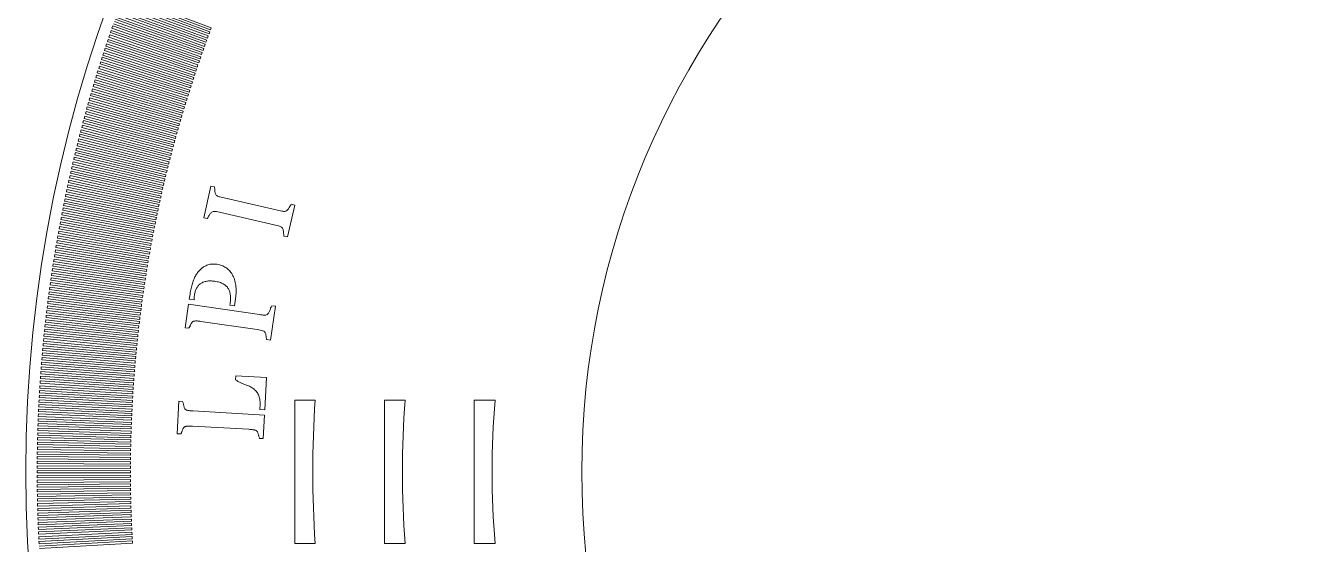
# Model space of a CAD drawing. Header units: millimetres. Extents: x -38 to 38, y -38 to 38.
# Drawn here: x -38 to -2.03, y -2.02 to 12.43 of the extents above; entities that cross this region are included whole.
import ezdxf

# ---------------------------------------------------------------- set-up
doc = ezdxf.new("R2010")
doc.units = ezdxf.units.MM

msp = doc.modelspace()

# ---------------------------------------------------------------- linework, layer by layer
at = {"color": 7, "linetype": 'Continuous', "lineweight": 15}
for p, q in [((-35.376, 12.981), (-32.936, 12.085)), ((-32.914, 12.143), (-35.354, 13.043)), ((-35.331, 13.104), (-32.893, 12.2)), ((-32.872, 12.258), (-35.308, 13.166)), ((-35.285, 13.228), (-32.85, 12.315)), ((-32.829, 12.372), (-35.262, 13.289)), ((-35.51, 12.61), (-33.06, 11.74)), ((-33.04, 11.797), (-35.488, 12.672)), ((-35.466, 12.734), (-33.019, 11.855)), ((-32.998, 11.913), (-35.444, 12.796)), ((-35.422, 12.857), (-32.978, 11.97)), ((-32.957, 12.028), (-35.399, 12.919)), ((-35.619, 12.299), (-35.64, 12.237)), ((-35.64, 12.237), (-33.181, 11.393)), ((-33.161, 11.451), (-35.619, 12.299)), ((-35.576, 12.424), (-35.598, 12.362)), ((-35.598, 12.362), (-33.141, 11.509)), ((-33.121, 11.566), (-35.576, 12.424)), ((-35.554, 12.486), (-33.101, 11.624)), ((-33.081, 11.682), (-35.532, 12.548)), ((-32.893, 12.2), (-32.872, 12.258)), ((-32.85, 12.315), (-32.829, 12.372)), ((-35.746, 11.926), (-35.767, 11.863)), ((-33.28, 11.103), (-35.746, 11.926)), ((-35.704, 12.05), (-35.725, 11.988)), ((-35.725, 11.988), (-33.26, 11.161)), ((-33.241, 11.219), (-35.704, 12.05)), ((-35.662, 12.175), (-35.683, 12.113)), ((-35.683, 12.113), (-33.221, 11.277)), ((-33.201, 11.335), (-35.662, 12.175)), ((-33.019, 11.855), (-32.998, 11.913)), ((-32.978, 11.97), (-32.957, 12.028)), ((-32.936, 12.085), (-32.914, 12.143)), ((-35.869, 11.551), (-35.889, 11.488)), ((-33.394, 10.754), (-35.869, 11.551)), ((-35.828, 11.676), (-35.849, 11.613)), ((-35.849, 11.613), (-33.375, 10.812)), ((-33.356, 10.87), (-35.828, 11.676)), ((-35.787, 11.801), (-35.808, 11.738)), ((-35.808, 11.738), (-33.337, 10.929)), ((-33.318, 10.987), (-35.787, 11.801)), ((-35.767, 11.863), (-33.299, 11.045)), ((-33.141, 11.509), (-33.121, 11.566)), ((-33.101, 11.624), (-33.081, 11.682)), ((-33.06, 11.74), (-33.04, 11.797)), ((-35.988, 11.175), (-36.007, 11.112)), ((-33.505, 10.404), (-35.988, 11.175)), ((-35.949, 11.3), (-35.968, 11.237)), ((-35.968, 11.237), (-33.487, 10.462)), ((-33.468, 10.52), (-35.949, 11.3)), ((-35.909, 11.425), (-35.929, 11.363)), ((-35.929, 11.363), (-33.45, 10.579)), ((-33.431, 10.637), (-35.909, 11.425)), ((-35.889, 11.488), (-33.413, 10.695)), ((-33.26, 11.161), (-33.241, 11.219)), ((-33.221, 11.277), (-33.201, 11.335)), ((-33.181, 11.393), (-33.161, 11.451)), ((-36.103, 10.797), (-36.122, 10.734)), ((-33.612, 10.052), (-36.103, 10.797)), ((-36.065, 10.923), (-36.084, 10.86)), ((-36.084, 10.86), (-33.594, 10.111)), ((-33.577, 10.169), (-36.065, 10.923)), ((-36.027, 11.049), (-36.046, 10.986)), ((-36.046, 10.986), (-33.559, 10.228)), ((-33.541, 10.286), (-36.027, 11.049)), ((-36.007, 11.112), (-33.523, 10.345)), ((-33.375, 10.812), (-33.356, 10.87)), ((-33.337, 10.929), (-33.318, 10.987)), ((-33.299, 11.045), (-33.28, 11.103)), ((-36.177, 10.545), (-36.196, 10.482)), ((-36.196, 10.482), (-33.698, 9.758)), ((-33.681, 9.817), (-36.177, 10.545)), ((-36.14, 10.671), (-36.159, 10.608)), ((-36.159, 10.608), (-33.664, 9.876)), ((-33.647, 9.935), (-36.14, 10.671)), ((-36.122, 10.734), (-33.629, 9.993)), ((-33.487, 10.462), (-33.468, 10.52)), ((-33.45, 10.579), (-33.431, 10.637)), ((-33.413, 10.695), (-33.394, 10.754)), ((-36.286, 10.165), (-36.304, 10.102)), ((-36.304, 10.102), (-33.799, 9.405)), ((-33.782, 9.464), (-36.286, 10.165)), ((-36.25, 10.292), (-36.268, 10.229)), ((-36.268, 10.229), (-33.766, 9.523)), ((-33.749, 9.582), (-36.25, 10.292)), ((-36.214, 10.418), (-36.232, 10.355)), ((-36.232, 10.355), (-33.732, 9.641)), ((-33.715, 9.7), (-36.214, 10.418)), ((-33.594, 10.111), (-33.577, 10.169)), ((-33.559, 10.228), (-33.541, 10.286)), ((-33.523, 10.345), (-33.505, 10.404)), ((-36.39, 9.785), (-36.407, 9.721)), ((-36.407, 9.721), (-33.895, 9.051)), ((-33.879, 9.11), (-36.39, 9.785)), ((-36.356, 9.912), (-36.373, 9.848)), ((-36.373, 9.848), (-33.864, 9.169)), ((-33.847, 9.228), (-36.356, 9.912)), ((-36.321, 10.039), (-36.339, 9.975)), ((-36.339, 9.975), (-33.831, 9.287)), ((-33.815, 9.346), (-36.321, 10.039)), ((-33.698, 9.758), (-33.681, 9.817)), ((-33.664, 9.876), (-33.647, 9.935)), ((-33.629, 9.993), (-33.612, 10.052)), ((-36.491, 9.403), (-36.507, 9.339)), ((-33.973, 8.754), (-36.491, 9.403)), ((-36.458, 9.531), (-36.474, 9.467)), ((-36.474, 9.467), (-33.958, 8.814)), ((-33.942, 8.873), (-36.458, 9.531)), ((-36.424, 9.658), (-36.441, 9.594)), ((-36.441, 9.594), (-33.927, 8.932)), ((-33.911, 8.991), (-36.424, 9.658)), ((-33.799, 9.405), (-33.782, 9.464)), ((-33.766, 9.523), (-33.749, 9.582)), ((-33.732, 9.641), (-33.715, 9.7)), ((-36.587, 9.021), (-36.603, 8.957)), ((-34.063, 8.398), (-36.587, 9.021)), ((-36.556, 9.148), (-36.571, 9.084)), ((-36.571, 9.084), (-34.048, 8.458)), ((-34.033, 8.517), (-36.556, 9.148)), ((-36.523, 9.276), (-36.539, 9.212)), ((-36.539, 9.212), (-34.018, 8.576)), ((-34.003, 8.636), (-36.523, 9.276)), ((-36.507, 9.339), (-33.988, 8.695)), ((-33.895, 9.051), (-33.879, 9.11)), ((-33.864, 9.169), (-33.847, 9.228)), ((-33.831, 9.287), (-33.815, 9.346)), ((-36.68, 8.637), (-36.695, 8.573)), ((-34.149, 8.041), (-36.68, 8.637)), ((-36.649, 8.765), (-36.665, 8.701)), ((-36.665, 8.701), (-34.135, 8.101)), ((-34.121, 8.16), (-36.649, 8.765)), ((-36.618, 8.893), (-36.634, 8.829)), ((-36.634, 8.829), (-34.106, 8.22)), ((-34.092, 8.279), (-36.618, 8.893)), ((-36.603, 8.957), (-34.077, 8.339)), ((-34.018, 8.576), (-34.003, 8.636)), ((-33.988, 8.695), (-33.973, 8.754)), ((-33.958, 8.814), (-33.942, 8.873)), ((-33.927, 8.932), (-33.911, 8.991)), ((-36.739, 8.381), (-36.754, 8.317)), ((-36.754, 8.317), (-34.218, 7.743)), ((-34.204, 7.802), (-36.739, 8.381)), ((-36.71, 8.509), (-36.724, 8.445)), ((-36.724, 8.445), (-34.191, 7.862)), ((-34.177, 7.922), (-36.71, 8.509)), ((-36.695, 8.573), (-34.163, 7.981)), ((-34.106, 8.22), (-34.092, 8.279)), ((-34.077, 8.339), (-34.063, 8.398)), ((-34.048, 8.458), (-34.033, 8.517)), ((-36.825, 7.995), (-36.839, 7.931)), ((-36.839, 7.931), (-34.297, 7.384)), ((-34.284, 7.444), (-36.825, 7.995)), ((-36.797, 8.124), (-36.811, 8.06)), ((-36.811, 8.06), (-34.271, 7.504)), ((-34.258, 7.563), (-36.797, 8.124)), ((-36.768, 8.252), (-36.782, 8.188)), ((-36.782, 8.188), (-34.245, 7.623)), ((-34.231, 7.683), (-36.768, 8.252)), ((-34.191, 7.862), (-34.177, 7.922)), ((-34.163, 7.981), (-34.149, 8.041)), ((-34.135, 8.101), (-34.121, 8.16)), ((-33.041, 7.08), (-32.839, 7.962)), ((-32.839, 7.962), (-32.742, 7.94)), ((-36.907, 7.609), (-36.92, 7.545)), ((-34.36, 7.084), (-36.907, 7.609)), ((-36.88, 7.738), (-36.893, 7.674)), ((-36.893, 7.674), (-34.348, 7.144)), ((-34.335, 7.204), (-36.88, 7.738)), ((-36.853, 7.867), (-36.866, 7.803)), ((-36.866, 7.803), (-34.323, 7.264)), ((-34.31, 7.324), (-36.853, 7.867)), ((-34.271, 7.504), (-34.258, 7.563)), ((-34.245, 7.623), (-34.231, 7.683)), ((-34.218, 7.743), (-34.204, 7.802)), ((-32.59, 7.658), (-30.861, 7.262)), ((-36.984, 7.222), (-36.997, 7.158)), ((-34.432, 6.724), (-36.984, 7.222)), ((-36.959, 7.352), (-36.972, 7.287)), ((-36.972, 7.287), (-34.421, 6.784)), ((-34.409, 6.844), (-36.959, 7.352)), ((-36.933, 7.481), (-36.946, 7.416)), ((-36.946, 7.416), (-34.397, 6.904)), ((-34.385, 6.964), (-36.933, 7.481)), ((-36.92, 7.545), (-34.372, 7.024)), ((-34.348, 7.144), (-34.335, 7.204)), ((-34.323, 7.264), (-34.31, 7.324)), ((-34.297, 7.384), (-34.284, 7.444)), ((-30.955, 6.854), (-32.684, 7.249)), ((-30.504, 7.432), (-30.707, 6.546)), ((-30.602, 7.454), (-30.504, 7.432)), ((-37.058, 6.835), (-37.07, 6.77)), ((-34.501, 6.363), (-37.058, 6.835)), ((-37.034, 6.964), (-37.046, 6.899)), ((-37.046, 6.899), (-34.49, 6.423)), ((-34.478, 6.484), (-37.034, 6.964)), ((-37.009, 7.093), (-37.022, 7.029)), ((-37.022, 7.029), (-34.467, 6.544)), ((-34.456, 6.604), (-37.009, 7.093)), ((-36.997, 7.158), (-34.444, 6.664)), ((-34.421, 6.784), (-34.409, 6.844)), ((-34.397, 6.904), (-34.385, 6.964)), ((-34.372, 7.024), (-34.36, 7.084)), ((-32.943, 7.058), (-33.041, 7.08)), ((-37.105, 6.576), (-37.116, 6.511)), ((-37.116, 6.511), (-34.555, 6.062)), ((-34.545, 6.122), (-37.105, 6.576)), ((-37.081, 6.705), (-37.093, 6.641)), ((-37.093, 6.641), (-34.534, 6.182)), ((-34.523, 6.243), (-37.081, 6.705)), ((-37.07, 6.77), (-34.512, 6.303)), ((-34.49, 6.423), (-34.478, 6.484)), ((-34.467, 6.544), (-34.456, 6.604)), ((-34.444, 6.664), (-34.432, 6.724)), ((-30.707, 6.546), (-30.804, 6.568)), ((-37.171, 6.187), (-37.182, 6.122)), ((-37.182, 6.122), (-34.617, 5.7)), ((-34.607, 5.76), (-37.171, 6.187)), ((-37.15, 6.317), (-37.161, 6.252)), ((-37.161, 6.252), (-34.597, 5.821)), ((-34.586, 5.881), (-37.15, 6.317)), ((-37.127, 6.446), (-37.139, 6.382)), ((-37.139, 6.382), (-34.576, 5.941)), ((-34.566, 6.002), (-37.127, 6.446)), ((-34.555, 6.062), (-34.545, 6.122)), ((-34.534, 6.182), (-34.523, 6.243)), ((-34.512, 6.303), (-34.501, 6.363)), ((-37.234, 5.797), (-37.244, 5.732)), ((-34.665, 5.397), (-37.234, 5.797)), ((-37.214, 5.927), (-37.224, 5.862)), ((-37.224, 5.862), (-34.656, 5.458)), ((-34.646, 5.518), (-37.214, 5.927)), ((-37.193, 6.057), (-37.203, 5.992)), ((-37.203, 5.992), (-34.636, 5.579)), ((-34.627, 5.639), (-37.193, 6.057)), ((-34.617, 5.7), (-34.607, 5.76)), ((-34.597, 5.821), (-34.586, 5.881)), ((-34.576, 5.941), (-34.566, 6.002)), ((-37.293, 5.407), (-37.302, 5.342)), ((-34.72, 5.034), (-37.293, 5.407)), ((-37.274, 5.537), (-37.283, 5.472)), ((-37.283, 5.472), (-34.711, 5.095)), ((-34.702, 5.155), (-37.274, 5.537)), ((-37.254, 5.667), (-37.264, 5.602)), ((-37.264, 5.602), (-34.693, 5.216)), ((-34.684, 5.276), (-37.254, 5.667)), ((-37.244, 5.732), (-34.675, 5.337)), ((-34.675, 5.337), (-34.665, 5.397)), ((-34.656, 5.458), (-34.646, 5.518)), ((-34.636, 5.579), (-34.627, 5.639)), ((-37.33, 5.147), (-37.339, 5.082)), ((-37.339, 5.082), (-34.762, 4.731)), ((-34.754, 4.792), (-37.33, 5.147)), ((-37.312, 5.277), (-37.321, 5.212)), ((-37.321, 5.212), (-34.746, 4.852)), ((-34.737, 4.913), (-37.312, 5.277)), ((-37.302, 5.342), (-34.728, 4.974)), ((-34.711, 5.095), (-34.702, 5.155)), ((-34.693, 5.216), (-34.684, 5.276)), ((-37.382, 4.756), (-37.39, 4.69)), ((-37.39, 4.69), (-34.81, 4.367)), ((-34.802, 4.427), (-37.382, 4.756)), ((-37.365, 4.886), (-37.373, 4.821)), ((-37.373, 4.821), (-34.795, 4.488)), ((-34.787, 4.549), (-37.365, 4.886)), ((-37.347, 5.016), (-37.356, 4.951)), ((-37.356, 4.951), (-34.779, 4.61)), ((-34.771, 4.67), (-37.347, 5.016)), ((-34.762, 4.731), (-34.754, 4.792)), ((-34.746, 4.852), (-34.737, 4.913)), ((-34.728, 4.974), (-34.72, 5.034)), ((-33.442, 4.807), (-33.421, 4.952)), ((-33.307, 4.787), (-33.442, 4.807)), ((-32.155, 4.817), (-32.183, 4.623)), ((-37.429, 4.364), (-37.437, 4.298)), ((-34.847, 4.063), (-37.429, 4.364)), ((-37.414, 4.494), (-37.422, 4.429)), ((-37.422, 4.429), (-34.84, 4.124)), ((-34.832, 4.184), (-37.414, 4.494)), ((-37.398, 4.625), (-37.406, 4.56)), ((-37.406, 4.56), (-34.825, 4.245)), ((-34.818, 4.306), (-37.398, 4.625)), ((-34.81, 4.367), (-34.802, 4.427)), ((-34.795, 4.488), (-34.787, 4.549)), ((-34.779, 4.61), (-34.771, 4.67)), ((-33.558, 4.015), (-33.463, 4.668)), ((-33.463, 4.668), (-31.484, 4.379)), ((-32.183, 4.623), (-32.308, 4.641)), ((-31.042, 4.614), (-31.18, 3.668)), ((-31.141, 4.628), (-31.042, 4.614)), ((-37.473, 3.972), (-37.48, 3.906)), ((-34.887, 3.698), (-37.473, 3.972)), ((-37.459, 4.102), (-37.466, 4.037)), ((-37.466, 4.037), (-34.881, 3.758)), ((-34.874, 3.819), (-37.459, 4.102)), ((-37.444, 4.233), (-37.452, 4.168)), ((-37.452, 4.168), (-34.868, 3.88)), ((-34.861, 3.941), (-37.444, 4.233)), ((-37.437, 4.298), (-34.854, 4.002)), ((-34.854, 4.002), (-34.847, 4.063)), ((-34.84, 4.124), (-34.832, 4.184)), ((-34.825, 4.245), (-34.818, 4.306)), ((-33.459, 4.001), (-33.558, 4.015)), ((-31.548, 3.961), (-33.124, 4.191)), ((-37.5, 3.71), (-37.506, 3.644)), ((-37.506, 3.644), (-34.918, 3.393)), ((-34.912, 3.454), (-37.5, 3.71)), ((-37.487, 3.841), (-37.493, 3.775)), ((-37.493, 3.775), (-34.906, 3.515)), ((-34.9, 3.576), (-37.487, 3.841)), ((-37.48, 3.906), (-34.894, 3.637)), ((-34.894, 3.637), (-34.887, 3.698)), ((-34.881, 3.758), (-34.874, 3.819)), ((-34.868, 3.88), (-34.861, 3.941)), ((-31.18, 3.668), (-31.279, 3.683)), ((-37.537, 3.317), (-37.542, 3.252)), ((-37.542, 3.252), (-34.952, 3.027)), ((-34.947, 3.088), (-37.537, 3.317)), ((-37.525, 3.448), (-37.531, 3.383)), ((-37.531, 3.383), (-34.941, 3.149)), ((-34.936, 3.21), (-37.525, 3.448)), ((-37.512, 3.579), (-37.519, 3.514)), ((-37.519, 3.514), (-34.93, 3.271)), ((-34.924, 3.332), (-37.512, 3.579)), ((-34.93, 3.271), (-34.924, 3.332)), ((-34.918, 3.393), (-34.912, 3.454)), ((-34.906, 3.515), (-34.9, 3.576)), ((-37.569, 2.924), (-37.574, 2.858)), ((-34.977, 2.722), (-37.569, 2.924)), ((-37.559, 3.055), (-37.564, 2.989)), ((-37.564, 2.989), (-34.972, 2.783)), ((-34.967, 2.844), (-37.559, 3.055)), ((-37.548, 3.186), (-37.553, 3.12)), ((-37.553, 3.12), (-34.962, 2.905)), ((-34.957, 2.966), (-37.548, 3.186)), ((-34.962, 2.905), (-34.957, 2.966)), ((-34.952, 3.027), (-34.947, 3.088)), ((-34.941, 3.149), (-34.936, 3.21)), ((-37.598, 2.53), (-37.602, 2.465)), ((-35.004, 2.356), (-37.598, 2.53)), ((-37.589, 2.661), (-37.593, 2.596)), ((-37.593, 2.596), (-34.999, 2.417)), ((-34.995, 2.478), (-37.589, 2.661)), ((-37.579, 2.793), (-37.584, 2.727)), ((-37.584, 2.727), (-34.991, 2.539)), ((-34.986, 2.6), (-37.579, 2.793)), ((-37.574, 2.858), (-34.982, 2.661)), ((-34.991, 2.539), (-34.986, 2.6)), ((-34.982, 2.661), (-34.977, 2.722)), ((-34.972, 2.783), (-34.967, 2.844)), ((-32.151, 2.564), (-32.145, 2.671)), ((-32.145, 2.671), (-31.287, 2.623)), ((-31.287, 2.623), (-31.337, 1.723)), ((-37.615, 2.268), (-37.618, 2.202)), ((-37.618, 2.202), (-35.023, 2.05)), ((-35.019, 2.111), (-37.615, 2.268)), ((-37.606, 2.399), (-37.611, 2.333)), ((-37.611, 2.333), (-35.016, 2.172)), ((-35.012, 2.233), (-37.606, 2.399)), ((-37.602, 2.465), (-35.008, 2.295)), ((-35.016, 2.172), (-35.012, 2.233)), ((-35.008, 2.295), (-35.004, 2.356)), ((-34.999, 2.417), (-34.995, 2.478)), ((-37.636, 1.874), (-37.639, 1.808)), ((-37.639, 1.808), (-35.042, 1.683)), ((-35.039, 1.744), (-37.636, 1.874)), ((-37.629, 2.005), (-37.633, 1.939)), ((-37.633, 1.939), (-35.036, 1.806)), ((-35.033, 1.867), (-37.629, 2.005)), ((-37.622, 2.136), (-37.626, 2.071)), ((-37.626, 2.071), (-35.03, 1.928)), ((-35.026, 1.989), (-37.622, 2.136)), ((-35.036, 1.806), (-35.033, 1.867)), ((-35.03, 1.928), (-35.026, 1.989)), ((-35.023, 2.05), (-35.019, 2.111)), ((-33.782, 1.058), (-33.731, 1.965)), ((-33.731, 1.965), (-33.632, 1.959)), ((-31.473, 1.783), (-31.47, 1.838)), ((-30.5, 2), (-30.5, -2)), ((-29.933, 2), (-30.5, 2)), ((-28, 2), (-28, -2)), ((-27.427, 2), (-28, 2)), ((-25.5, 2), (-25.5, -2)), ((-24.92, 2), (-25.5, 2)), ((-37.654, 1.479), (-37.656, 1.414)), ((-35.056, 1.377), (-37.654, 1.479)), ((-37.648, 1.611), (-37.651, 1.545)), ((-37.651, 1.545), (-35.053, 1.439)), ((-35.051, 1.5), (-37.648, 1.611)), ((-37.643, 1.742), (-37.646, 1.677)), ((-37.646, 1.677), (-35.048, 1.561)), ((-35.045, 1.622), (-37.643, 1.742)), ((-35.053, 1.439), (-35.051, 1.5)), ((-35.048, 1.561), (-35.045, 1.622)), ((-35.042, 1.683), (-35.039, 1.744)), ((-33.335, 1.694), (-31.345, 1.582)), ((-31.337, 1.723), (-31.478, 1.731)), ((-31.345, 1.582), (-31.382, 0.924)), ((-37.667, 1.085), (-37.669, 1.019)), ((-35.068, 1.01), (-37.667, 1.085)), ((-37.663, 1.217), (-37.665, 1.151)), ((-37.665, 1.151), (-35.066, 1.071)), ((-35.065, 1.133), (-37.663, 1.217)), ((-37.659, 1.348), (-37.661, 1.282)), ((-37.661, 1.282), (-35.063, 1.194)), ((-35.06, 1.255), (-37.659, 1.348)), ((-37.656, 1.414), (-35.058, 1.316)), ((-35.066, 1.071), (-35.065, 1.133)), ((-35.063, 1.194), (-35.06, 1.255)), ((-35.058, 1.316), (-35.056, 1.377)), ((-31.784, 1.183), (-33.355, 1.271)), ((-37.674, 0.822), (-37.675, 0.756)), ((-37.675, 0.756), (-35.076, 0.704)), ((-35.074, 0.765), (-37.674, 0.822)), ((-37.671, 0.954), (-37.672, 0.888)), ((-37.672, 0.888), (-35.073, 0.827)), ((-35.072, 0.888), (-37.671, 0.954)), ((-37.669, 1.019), (-35.07, 0.949)), ((-35.076, 0.704), (-35.074, 0.765)), ((-35.073, 0.827), (-35.072, 0.888)), ((-35.07, 0.949), (-35.068, 1.01)), ((-33.682, 1.053), (-33.782, 1.058)), ((-31.382, 0.924), (-31.482, 0.929)), ((-37.68, 0.427), (-37.681, 0.362)), ((-37.681, 0.362), (-35.081, 0.337)), ((-37.679, 0.559), (-37.68, 0.493)), ((-37.68, 0.493), (-35.08, 0.459)), ((-35.081, 0.398), (-37.68, 0.427)), ((-35.079, 0.52), (-37.679, 0.559)), ((-37.676, 0.691), (-37.678, 0.625)), ((-37.678, 0.625), (-35.078, 0.582)), ((-35.077, 0.643), (-37.676, 0.691)), ((-35.081, 0.337), (-35.081, 0.398)), ((-35.08, 0.459), (-35.079, 0.52)), ((-35.078, 0.582), (-35.077, 0.643)), ((-37.682, 0.164), (-37.683, 0.099)), ((-37.683, 0.099), (-35.083, 0.092)), ((-35.083, 0.031), (-37.683, 0.033)), ((-37.683, 0.033), (-37.683, -0.033)), ((-35.082, 0.276), (-37.682, 0.296)), ((-37.682, 0.296), (-37.682, 0.23)), ((-37.682, 0.23), (-35.082, 0.214)), ((-35.082, 0.153), (-37.682, 0.164)), ((-35.083, 0.092), (-35.082, 0.153)), ((-35.083, -0.031), (-35.083, 0.031)), ((-35.082, 0.214), (-35.082, 0.276)), ((-37.683, -0.033), (-35.083, -0.031)), ((-35.083, -0.092), (-37.683, -0.099)), ((-37.683, -0.099), (-37.682, -0.164)), ((-37.682, -0.164), (-35.082, -0.153)), ((-35.082, -0.214), (-37.682, -0.23)), ((-37.682, -0.23), (-37.682, -0.296)), ((-37.682, -0.296), (-35.082, -0.276)), ((-35.081, -0.337), (-37.681, -0.362)), ((-35.082, -0.153), (-35.083, -0.092)), ((-35.082, -0.276), (-35.082, -0.214)), ((-35.081, -0.398), (-35.081, -0.337)), ((-37.681, -0.362), (-37.68, -0.427)), ((-37.68, -0.427), (-35.081, -0.398)), ((-35.08, -0.459), (-37.68, -0.493)), ((-37.68, -0.493), (-37.679, -0.559)), ((-37.679, -0.559), (-35.079, -0.52)), ((-35.078, -0.582), (-37.678, -0.625)), ((-37.678, -0.625), (-37.676, -0.691)), ((-37.676, -0.691), (-35.077, -0.643)), ((-35.076, -0.704), (-37.675, -0.756)), ((-35.079, -0.52), (-35.08, -0.459)), ((-35.077, -0.643), (-35.078, -0.582)), ((-35.074, -0.765), (-35.076, -0.704)), ((-37.675, -0.756), (-37.674, -0.822)), ((-37.674, -0.822), (-35.074, -0.765)), ((-35.073, -0.827), (-37.672, -0.888)), ((-37.672, -0.888), (-37.671, -0.954)), ((-37.671, -0.954), (-35.072, -0.888)), ((-35.07, -0.949), (-37.669, -1.019)), ((-37.669, -1.019), (-37.667, -1.085)), ((-37.667, -1.085), (-35.068, -1.01)), ((-35.066, -1.071), (-37.665, -1.151)), ((-35.072, -0.888), (-35.073, -0.827)), ((-35.068, -1.01), (-35.07, -0.949)), ((-35.065, -1.133), (-35.066, -1.071)), ((-37.665, -1.151), (-37.663, -1.217)), ((-37.663, -1.217), (-35.065, -1.133)), ((-35.063, -1.194), (-37.661, -1.282)), ((-37.661, -1.282), (-37.659, -1.348)), ((-37.659, -1.348), (-35.06, -1.255)), ((-35.058, -1.316), (-37.656, -1.414)), ((-37.656, -1.414), (-37.654, -1.479)), ((-37.654, -1.479), (-35.056, -1.377)), ((-35.053, -1.439), (-37.651, -1.545)), ((-35.06, -1.255), (-35.063, -1.194)), ((-35.056, -1.377), (-35.058, -1.316)), ((-35.051, -1.5), (-35.053, -1.439)), ((-37.651, -1.545), (-37.648, -1.611)), ((-37.648, -1.611), (-35.051, -1.5)), ((-35.048, -1.561), (-37.646, -1.677)), ((-37.646, -1.677), (-37.643, -1.742)), ((-37.643, -1.742), (-35.045, -1.622)), ((-35.042, -1.683), (-37.639, -1.808)), ((-37.636, -1.874), (-35.039, -1.744)), ((-35.045, -1.622), (-35.048, -1.561)), ((-35.039, -1.744), (-35.042, -1.683)), ((-37.639, -1.808), (-37.636, -1.874)), ((-35.036, -1.806), (-37.633, -1.939)), ((-37.633, -1.939), (-37.629, -2.005)), ((-37.629, -2.005), (-35.033, -1.867)), ((-35.03, -1.928), (-37.626, -2.071)), ((-37.622, -2.136), (-35.026, -1.989)), ((-35.033, -1.867), (-35.036, -1.806)), ((-35.026, -1.989), (-35.03, -1.928)), ((-30.5, -2), (-29.933, -2)), ((-28, -2), (-27.427, -2)), ((-25.5, -2), (-24.92, -2))]:
    msp.add_line(p, q, dxfattribs=at)
for radius in [38, 22.5]:
    msp.add_circle((0, 0), radius, dxfattribs=at)
for radius, start, end in [(30, 176.1774, 183.8226), (27.5, 175.8294, 184.1706), (25, 175.4114, 184.5886)]:
    msp.add_arc((0, 0), radius, start, end, dxfattribs=at)
for points, knots in [([(-32.742, 7.94), (-32.739, 7.923), (-32.734, 7.891), (-32.732, 7.844), (-32.729, 7.801), (-32.722, 7.775), (-32.719, 7.762)], [0, 0, 0, 0, 0.283624, 0.545623, 0.783377, 1, 1, 1, 1]), ([(-32.719, 7.762), (-32.714, 7.749), (-32.704, 7.724), (-32.675, 7.694), (-32.637, 7.671), (-32.606, 7.663), (-32.59, 7.658)], [0, 0, 0, 0, 0.232533, 0.461361, 0.711447, 1, 1, 1, 1]), ([(-32.845, 7.21), (-32.853, 7.2), (-32.871, 7.179), (-32.892, 7.14), (-32.916, 7.099), (-32.934, 7.072), (-32.943, 7.058)], [0, 0, 0, 0, 0.220042, 0.461181, 0.719368, 1, 1, 1, 1]), ([(-32.684, 7.249), (-32.7, 7.252), (-32.731, 7.258), (-32.776, 7.254), (-32.815, 7.239), (-32.835, 7.22), (-32.845, 7.21)], [0, 0, 0, 0, 0.286682, 0.534665, 0.767669, 1, 1, 1, 1]), ([(-30.861, 7.262), (-30.845, 7.26), (-30.814, 7.254), (-30.769, 7.258), (-30.73, 7.272), (-30.71, 7.291), (-30.701, 7.3)], [0, 0, 0, 0, 0.2885989, 0.5382403, 0.7679623, 1, 1, 1, 1]), ([(-30.701, 7.3), (-30.692, 7.31), (-30.674, 7.332), (-30.653, 7.37), (-30.63, 7.412), (-30.611, 7.439), (-30.602, 7.454)], [0, 0, 0, 0, 0.218189, 0.453547, 0.715661, 1, 1, 1, 1]), ([(-30.827, 6.749), (-30.831, 6.761), (-30.841, 6.787), (-30.87, 6.818), (-30.909, 6.841), (-30.939, 6.849), (-30.955, 6.854)], [0, 0, 0, 0, 0.232639, 0.464409, 0.71308, 1, 1, 1, 1]), ([(-30.804, 6.568), (-30.807, 6.585), (-30.812, 6.618), (-30.815, 6.665), (-30.817, 6.708), (-30.823, 6.736), (-30.827, 6.749)], [0, 0, 0, 0, 0.280636, 0.540064, 0.780284, 1, 1, 1, 1]), ([(-32.956, 5.753), (-32.934, 5.76), (-32.891, 5.776), (-32.821, 5.787), (-32.75, 5.79), (-32.677, 5.783), (-32.606, 5.769), (-32.538, 5.749), (-32.476, 5.723), (-32.42, 5.69), (-32.368, 5.651), (-32.321, 5.605), (-32.278, 5.554), (-32.255, 5.516), (-32.243, 5.496)], [0, 0, 0, 0, 0.0836934, 0.1683104, 0.2541455, 0.3439261, 0.4337705, 0.5188477, 0.6003295, 0.6791114, 0.7573489, 0.8360838, 0.9164726, 1, 1, 1, 1]), ([(-33.421, 4.952), (-33.417, 4.979), (-33.409, 5.031), (-33.394, 5.107), (-33.376, 5.179), (-33.357, 5.247), (-33.335, 5.312), (-33.312, 5.372), (-33.286, 5.428), (-33.258, 5.48), (-33.228, 5.528), (-33.195, 5.572), (-33.161, 5.613), (-33.124, 5.649), (-33.086, 5.681), (-33.044, 5.709), (-33.001, 5.734), (-32.971, 5.746), (-32.956, 5.753)], [0, 0, 0, 0, 0.0835819, 0.1634685, 0.23988, 0.3128311, 0.3824555, 0.4489069, 0.5125775, 0.5734822, 0.6318548, 0.6882655, 0.7427388, 0.7956072, 0.8472339, 0.898434, 0.949217, 1, 1, 1, 1]), ([(-32.243, 5.496), (-32.231, 5.474), (-32.207, 5.429), (-32.18, 5.356), (-32.159, 5.278), (-32.144, 5.195), (-32.138, 5.107), (-32.136, 5.015), (-32.142, 4.917), (-32.15, 4.851), (-32.155, 4.817)], [0, 0, 0, 0, 0.108402, 0.220286, 0.335265, 0.4547, 0.58066, 0.713347, 0.852695, 1, 1, 1, 1]), ([(-32.734, 5.308), (-32.754, 5.311), (-32.793, 5.316), (-32.851, 5.319), (-32.904, 5.317), (-32.955, 5.312), (-33.002, 5.302), (-33.046, 5.289), (-33.086, 5.27), (-33.124, 5.248), (-33.158, 5.221), (-33.188, 5.191), (-33.215, 5.156), (-33.238, 5.116), (-33.259, 5.073), (-33.275, 5.025), (-33.289, 4.974), (-33.295, 4.938), (-33.298, 4.919)], [0, 0, 0, 0, 0.077539, 0.150209, 0.218349, 0.283023, 0.3442, 0.402188, 0.458296, 0.513101, 0.567482, 0.622397, 0.677783, 0.735753, 0.796401, 0.86042, 0.928203, 1, 1, 1, 1]), ([(-32.352, 5.101), (-32.361, 5.114), (-32.379, 5.141), (-32.413, 5.177), (-32.452, 5.209), (-32.498, 5.237), (-32.549, 5.261), (-32.605, 5.281), (-32.668, 5.297), (-32.711, 5.304), (-32.734, 5.308)], [0, 0, 0, 0, 0.107209, 0.215934, 0.328307, 0.446363, 0.570909, 0.703364, 0.845993, 1, 1, 1, 1]), ([(-32.308, 4.641), (-32.304, 4.666), (-32.298, 4.713), (-32.294, 4.782), (-32.292, 4.847), (-32.296, 4.907), (-32.304, 4.962), (-32.315, 5.013), (-32.331, 5.059), (-32.345, 5.087), (-32.352, 5.101)], [0, 0, 0, 0, 0.157883, 0.305314, 0.442854, 0.571, 0.689503, 0.798893, 0.902736, 1, 1, 1, 1]), ([(-33.298, 4.919), (-33.301, 4.896), (-33.307, 4.852), (-33.307, 4.808), (-33.307, 4.787)], [0, 0, 0, 0, 0.529887, 1, 1, 1, 1]), ([(-31.484, 4.379), (-31.466, 4.377), (-31.433, 4.372), (-31.389, 4.367), (-31.354, 4.365), (-31.321, 4.365), (-31.288, 4.372), (-31.257, 4.393), (-31.234, 4.423), (-31.215, 4.459), (-31.199, 4.499), (-31.183, 4.543), (-31.166, 4.587), (-31.149, 4.615), (-31.141, 4.628)], [0, 0, 0, 0, 0.107756, 0.198016, 0.267672, 0.320088, 0.398801, 0.46924, 0.543059, 0.62333, 0.711863, 0.806233, 0.903371, 1, 1, 1, 1]), ([(-33.351, 4.18), (-33.357, 4.174), (-33.369, 4.162), (-33.383, 4.141), (-33.398, 4.116), (-33.41, 4.089), (-33.421, 4.061), (-33.434, 4.038), (-33.445, 4.017), (-33.455, 4.006), (-33.459, 4.001)], [0, 0, 0, 0, 0.11455, 0.237458, 0.373045, 0.522233, 0.667316, 0.794084, 0.905166, 1, 1, 1, 1]), ([(-33.124, 4.191), (-33.139, 4.193), (-33.166, 4.197), (-33.206, 4.201), (-33.241, 4.203), (-33.272, 4.202), (-33.298, 4.2), (-33.32, 4.196), (-33.338, 4.19), (-33.347, 4.183), (-33.351, 4.18)], [0, 0, 0, 0, 0.191172, 0.362338, 0.515525, 0.647036, 0.759646, 0.854347, 0.93483, 1, 1, 1, 1]), ([(-31.308, 3.824), (-31.311, 3.836), (-31.316, 3.861), (-31.333, 3.892), (-31.358, 3.916), (-31.403, 3.934), (-31.466, 3.947), (-31.52, 3.956), (-31.548, 3.961)], [0, 0, 0, 0, 0.1301123, 0.2442912, 0.3520984, 0.4632235, 0.714193, 1, 1, 1, 1]), ([(-31.279, 3.683), (-31.284, 3.694), (-31.294, 3.716), (-31.299, 3.752), (-31.302, 3.788), (-31.306, 3.812), (-31.308, 3.824)], [0, 0, 0, 0, 0.24596, 0.496232, 0.754309, 1, 1, 1, 1]), ([(-32.004, 2.477), (-32.018, 2.483), (-32.046, 2.495), (-32.085, 2.516), (-32.12, 2.539), (-32.141, 2.556), (-32.151, 2.564)], [0, 0, 0, 0, 0.271584, 0.528847, 0.770509, 1, 1, 1, 1]), ([(-31.643, 2.308), (-31.658, 2.319), (-31.689, 2.341), (-31.738, 2.37), (-31.791, 2.395), (-31.845, 2.416), (-31.897, 2.435), (-31.94, 2.451), (-31.975, 2.465), (-31.995, 2.473), (-32.004, 2.477)], [0, 0, 0, 0, 0.139284, 0.281855, 0.427998, 0.579113, 0.720519, 0.838184, 0.930948, 1, 1, 1, 1]), ([(-31.47, 1.838), (-31.469, 1.864), (-31.468, 1.913), (-31.473, 1.986), (-31.485, 2.052), (-31.502, 2.114), (-31.528, 2.171), (-31.559, 2.222), (-31.598, 2.268), (-31.628, 2.294), (-31.643, 2.308)], [0, 0, 0, 0, 0.147925, 0.285608, 0.415414, 0.537586, 0.655392, 0.77054, 0.884416, 1, 1, 1, 1]), ([(-33.632, 1.959), (-33.626, 1.947), (-33.615, 1.922), (-33.606, 1.882), (-33.599, 1.844), (-33.592, 1.82), (-33.589, 1.808)], [0, 0, 0, 0, 0.263979, 0.520063, 0.767059, 1, 1, 1, 1]), ([(-33.589, 1.808), (-33.585, 1.796), (-33.577, 1.773), (-33.557, 1.744), (-33.532, 1.724), (-33.513, 1.718), (-33.503, 1.715)], [0, 0, 0, 0, 0.290703, 0.543217, 0.772499, 1, 1, 1, 1]), ([(-33.503, 1.715), (-33.491, 1.713), (-33.466, 1.707), (-33.426, 1.702), (-33.382, 1.697), (-33.351, 1.695), (-33.335, 1.694)], [0, 0, 0, 0, 0.213422, 0.451993, 0.713189, 1, 1, 1, 1]), ([(-31.478, 1.731), (-31.477, 1.739), (-31.475, 1.756), (-31.474, 1.774), (-31.473, 1.783)], [0, 0, 0, 0, 0.4908702, 1, 1, 1, 1]), ([(-33.59, 1.241), (-33.595, 1.234), (-33.606, 1.221), (-33.619, 1.199), (-33.631, 1.173), (-33.641, 1.144), (-33.65, 1.116), (-33.66, 1.091), (-33.671, 1.07), (-33.679, 1.058), (-33.682, 1.053)], [0, 0, 0, 0, 0.11352, 0.236115, 0.372123, 0.520848, 0.666545, 0.794432, 0.903828, 1, 1, 1, 1]), ([(-33.355, 1.271), (-33.371, 1.272), (-33.4, 1.274), (-33.442, 1.273), (-33.479, 1.273), (-33.511, 1.27), (-33.538, 1.265), (-33.56, 1.259), (-33.578, 1.252), (-33.586, 1.244), (-33.59, 1.241)], [0, 0, 0, 0, 0.194736, 0.366529, 0.519749, 0.652797, 0.766466, 0.858867, 0.936643, 1, 1, 1, 1]), ([(-31.611, 1.162), (-31.623, 1.165), (-31.649, 1.17), (-31.689, 1.176), (-31.735, 1.18), (-31.767, 1.182), (-31.784, 1.183)], [0, 0, 0, 0, 0.210219, 0.444902, 0.709836, 1, 1, 1, 1]), ([(-31.523, 1.068), (-31.527, 1.08), (-31.534, 1.103), (-31.554, 1.132), (-31.58, 1.153), (-31.601, 1.159), (-31.611, 1.162)], [0, 0, 0, 0, 0.282343, 0.527801, 0.760631, 1, 1, 1, 1]), ([(-31.482, 0.929), (-31.487, 0.94), (-31.498, 0.962), (-31.507, 0.998), (-31.513, 1.033), (-31.52, 1.056), (-31.523, 1.068)], [0, 0, 0, 0, 0.251959, 0.502587, 0.756034, 1, 1, 1, 1])]:
    msp.add_open_spline(points, degree=3, knots=knots, dxfattribs=at)

doc.saveas('drawing.dxf')
